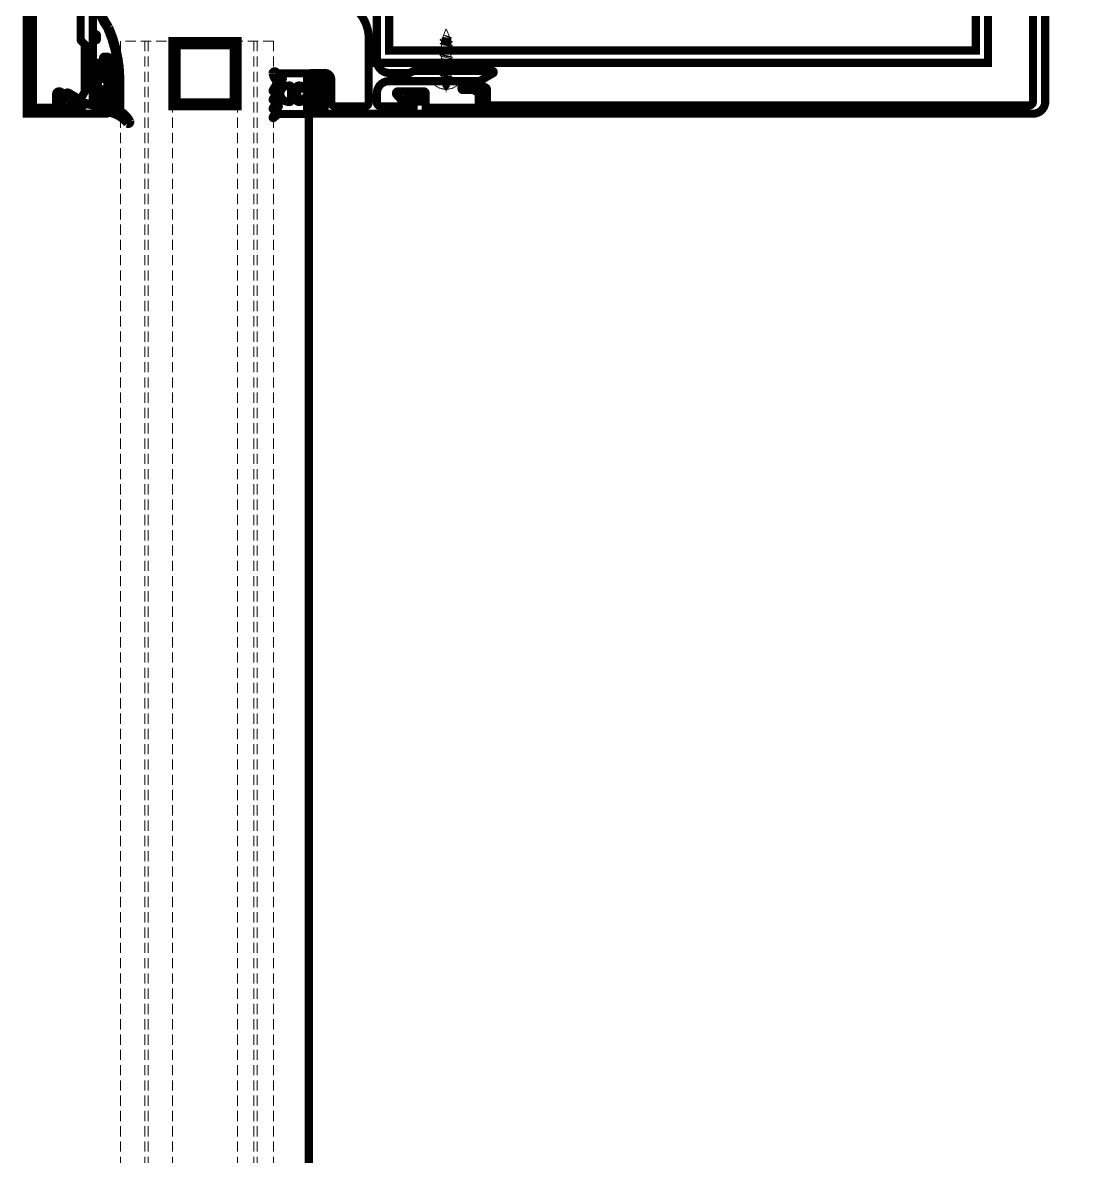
# Model space of a CAD drawing. Extents: x -1457 to 23780, y -2071 to 4205.
# Drawn here: x 7102.4 to 7128.12, y 822.17 to 849.98 of the extents above; entities that cross this region are included whole.
import ezdxf

# ---------------------------------------------------------------- set-up
doc = ezdxf.new("R2010")
doc.units = 0
doc.header["$MEASUREMENT"] = 0
doc.linetypes.add('HIDDEN', pattern=[0.375, 0.25, -0.125])
doc.layers.add('M-TEFRIS2-015', color=129, linetype='Continuous', lineweight=9)

msp = doc.modelspace()

# ---------------------------------------------------------------- hatches: boundary and pattern name
at = {"layer": 'M-TEFRIS2-015', "linetype": 'HIDDEN', "lineweight": 0}
h = msp.add_hatch(dxfattribs=at)
h.set_pattern_fill('LINE', color=256, scale=0.666667, angle=495, style=0)
h.set_pattern_definition([(315, (6983.90813, 905.08257), (0.058925565, 0.058925565), [])])
edge = h.paths.add_edge_path()
edge.add_arc((7104.484, 847.276), 0.625, 27.2, 67.3388)
edge.add_arc((7104.798, 847.997), 0.162, 180.1027, 242.96, ccw=False)
edge.add_line((7104.637, 847.997), (7104.637, 848.077))
edge.add_line((7104.637, 848.077), (7104.637, 848.091))
edge.add_line((7104.637, 848.091), (7104.637, 848.098))
edge.add_line((7104.637, 848.098), (7104.639, 848.106))
edge.add_line((7104.639, 848.106), (7104.642, 848.113))
edge.add_line((7104.642, 848.113), (7104.646, 848.12))
edge.add_line((7104.646, 848.12), (7104.651, 848.126))
edge.add_line((7104.651, 848.126), (7104.658, 848.132))
edge.add_line((7104.658, 848.132), (7104.665, 848.136))
edge.add_line((7104.665, 848.136), (7104.672, 848.139))
edge.add_line((7104.672, 848.139), (7104.687, 848.141))
edge.add_line((7104.687, 848.141), (7104.762, 848.141))
edge.add_line((7104.762, 848.141), (7104.765, 848.141))
edge.add_line((7104.765, 848.141), (7104.768, 848.142))
edge.add_line((7104.768, 848.142), (7104.771, 848.143))
edge.add_line((7104.771, 848.143), (7104.774, 848.145))
edge.add_line((7104.774, 848.145), (7104.776, 848.147))
edge.add_line((7104.776, 848.147), (7104.779, 848.149))
edge.add_line((7104.779, 848.149), (7104.78, 848.152))
edge.add_line((7104.78, 848.152), (7104.781, 848.155))
edge.add_line((7104.781, 848.155), (7104.782, 848.161))
edge.add_line((7104.782, 848.161), (7104.782, 848.241))
edge.add_line((7104.782, 848.241), (7104.782, 848.244))
edge.add_line((7104.782, 848.244), (7104.781, 848.247))
edge.add_line((7104.781, 848.247), (7104.78, 848.25))
edge.add_line((7104.78, 848.25), (7104.779, 848.253))
edge.add_line((7104.779, 848.253), (7104.776, 848.255))
edge.add_line((7104.776, 848.255), (7104.774, 848.257))
edge.add_line((7104.774, 848.257), (7104.771, 848.259))
edge.add_line((7104.771, 848.259), (7104.768, 848.26))
edge.add_line((7104.768, 848.26), (7104.762, 848.261))
edge.add_line((7104.762, 848.261), (7104.687, 848.261))
edge.add_line((7104.687, 848.261), (7104.679, 848.262))
edge.add_line((7104.679, 848.262), (7104.672, 848.263))
edge.add_line((7104.672, 848.263), (7104.665, 848.266))
edge.add_line((7104.665, 848.266), (7104.658, 848.27))
edge.add_line((7104.658, 848.27), (7104.651, 848.276))
edge.add_line((7104.651, 848.276), (7104.646, 848.282))
edge.add_line((7104.646, 848.282), (7104.642, 848.289))
edge.add_line((7104.642, 848.289), (7104.639, 848.296))
edge.add_line((7104.639, 848.296), (7104.637, 848.311))
edge.add_line((7104.637, 848.311), (7104.637, 848.318))
edge.add_line((7104.637, 848.318), (7104.639, 848.326))
edge.add_line((7104.639, 848.326), (7104.642, 848.333))
edge.add_line((7104.642, 848.333), (7104.646, 848.34))
edge.add_line((7104.646, 848.34), (7104.651, 848.346))
edge.add_line((7104.651, 848.346), (7104.658, 848.352))
edge.add_line((7104.658, 848.352), (7104.665, 848.356))
edge.add_line((7104.665, 848.356), (7104.672, 848.359))
edge.add_line((7104.672, 848.359), (7104.687, 848.361))
edge.add_line((7104.687, 848.361), (7104.762, 848.361))
edge.add_line((7104.762, 848.361), (7104.765, 848.361))
edge.add_line((7104.765, 848.361), (7104.768, 848.362))
edge.add_line((7104.768, 848.362), (7104.771, 848.363))
edge.add_line((7104.771, 848.363), (7104.774, 848.365))
edge.add_line((7104.774, 848.365), (7104.776, 848.367))
edge.add_line((7104.776, 848.367), (7104.779, 848.369))
edge.add_line((7104.779, 848.369), (7104.78, 848.372))
edge.add_line((7104.78, 848.372), (7104.781, 848.375))
edge.add_line((7104.781, 848.375), (7104.782, 848.381))
edge.add_line((7104.782, 848.381), (7104.782, 848.461))
edge.add_line((7104.782, 848.461), (7104.782, 848.464))
edge.add_line((7104.782, 848.464), (7104.781, 848.467))
edge.add_line((7104.781, 848.467), (7104.78, 848.47))
edge.add_line((7104.78, 848.47), (7104.779, 848.473))
edge.add_line((7104.779, 848.473), (7104.776, 848.475))
edge.add_line((7104.776, 848.475), (7104.774, 848.477))
edge.add_line((7104.774, 848.477), (7104.771, 848.479))
edge.add_line((7104.771, 848.479), (7104.768, 848.48))
edge.add_line((7104.768, 848.48), (7104.762, 848.481))
edge.add_line((7104.762, 848.481), (7104.687, 848.481))
edge.add_line((7104.687, 848.481), (7104.679, 848.482))
edge.add_line((7104.679, 848.482), (7104.672, 848.483))
edge.add_line((7104.672, 848.483), (7104.665, 848.486))
edge.add_line((7104.665, 848.486), (7104.658, 848.49))
edge.add_line((7104.658, 848.49), (7104.651, 848.496))
edge.add_line((7104.651, 848.496), (7104.646, 848.502))
edge.add_line((7104.646, 848.502), (7104.642, 848.509))
edge.add_line((7104.642, 848.509), (7104.639, 848.516))
edge.add_line((7104.639, 848.516), (7104.637, 848.531))
edge.add_line((7104.637, 848.531), (7104.637, 848.538))
edge.add_line((7104.637, 848.538), (7104.639, 848.546))
edge.add_line((7104.639, 848.546), (7104.642, 848.553))
edge.add_line((7104.642, 848.553), (7104.646, 848.56))
edge.add_line((7104.646, 848.56), (7104.651, 848.566))
edge.add_line((7104.651, 848.566), (7104.658, 848.572))
edge.add_line((7104.658, 848.572), (7104.665, 848.576))
edge.add_line((7104.665, 848.576), (7104.672, 848.579))
edge.add_line((7104.672, 848.579), (7104.687, 848.581))
edge.add_line((7104.687, 848.581), (7104.762, 848.581))
edge.add_line((7104.762, 848.581), (7104.765, 848.581))
edge.add_line((7104.765, 848.581), (7104.768, 848.582))
edge.add_line((7104.768, 848.582), (7104.771, 848.583))
edge.add_line((7104.771, 848.583), (7104.774, 848.585))
edge.add_line((7104.774, 848.585), (7104.776, 848.587))
edge.add_line((7104.776, 848.587), (7104.779, 848.589))
edge.add_line((7104.779, 848.589), (7104.78, 848.592))
edge.add_line((7104.78, 848.592), (7104.781, 848.595))
edge.add_line((7104.781, 848.595), (7104.782, 848.601))
edge.add_line((7104.782, 848.601), (7104.782, 848.681))
edge.add_line((7104.782, 848.681), (7104.782, 848.684))
edge.add_line((7104.782, 848.684), (7104.781, 848.687))
edge.add_line((7104.781, 848.687), (7104.78, 848.69))
edge.add_line((7104.78, 848.69), (7104.779, 848.693))
edge.add_line((7104.779, 848.693), (7104.776, 848.695))
edge.add_line((7104.776, 848.695), (7104.774, 848.697))
edge.add_line((7104.774, 848.697), (7104.771, 848.699))
edge.add_line((7104.771, 848.699), (7104.768, 848.7))
edge.add_line((7104.768, 848.7), (7104.762, 848.701))
edge.add_line((7104.762, 848.701), (7104.687, 848.701))
edge.add_line((7104.687, 848.701), (7104.679, 848.702))
edge.add_line((7104.679, 848.702), (7104.672, 848.703))
edge.add_line((7104.672, 848.703), (7104.665, 848.706))
edge.add_line((7104.665, 848.706), (7104.658, 848.71))
edge.add_line((7104.658, 848.71), (7104.651, 848.716))
edge.add_line((7104.651, 848.716), (7104.646, 848.722))
edge.add_line((7104.646, 848.722), (7104.642, 848.729))
edge.add_line((7104.642, 848.729), (7104.639, 848.736))
edge.add_line((7104.639, 848.736), (7104.637, 848.751))
edge.add_line((7104.637, 848.751), (7104.637, 848.758))
edge.add_line((7104.637, 848.758), (7104.639, 848.766))
edge.add_line((7104.639, 848.766), (7104.642, 848.773))
edge.add_line((7104.642, 848.773), (7104.646, 848.78))
edge.add_line((7104.646, 848.78), (7104.651, 848.786))
edge.add_line((7104.651, 848.786), (7104.658, 848.792))
edge.add_line((7104.658, 848.792), (7104.665, 848.796))
edge.add_line((7104.665, 848.796), (7104.672, 848.799))
edge.add_line((7104.672, 848.799), (7104.687, 848.801))
edge.add_line((7104.687, 848.801), (7104.762, 848.801))
edge.add_line((7104.762, 848.801), (7104.765, 848.801))
edge.add_line((7104.765, 848.801), (7104.768, 848.802))
edge.add_line((7104.768, 848.802), (7104.771, 848.803))
edge.add_line((7104.771, 848.803), (7104.774, 848.805))
edge.add_line((7104.774, 848.805), (7104.776, 848.807))
edge.add_line((7104.776, 848.807), (7104.779, 848.809))
edge.add_line((7104.779, 848.809), (7104.78, 848.812))
edge.add_line((7104.78, 848.812), (7104.781, 848.815))
edge.add_line((7104.781, 848.815), (7104.782, 848.821))
edge.add_line((7104.782, 848.821), (7104.782, 848.901))
edge.add_line((7104.782, 848.901), (7104.782, 848.904))
edge.add_line((7104.782, 848.904), (7104.782, 848.907))
edge.add_line((7104.782, 848.907), (7104.78, 848.91))
edge.add_line((7104.78, 848.91), (7104.779, 848.913))
edge.add_line((7104.779, 848.913), (7104.777, 848.915))
edge.add_line((7104.777, 848.915), (7104.774, 848.917))
edge.add_line((7104.774, 848.917), (7104.771, 848.919))
edge.add_line((7104.771, 848.919), (7104.768, 848.92))
edge.add_line((7104.768, 848.92), (7104.762, 848.921))
edge.add_line((7104.762, 848.921), (7104.511, 848.921))
edge.add_arc((7104.511, 848.891), 0.03, 90, 180)
edge.add_line((7104.481, 848.891), (7104.481, 848.707))
edge.add_line((7104.481, 848.707), (7104.311, 848.707))
edge.add_line((7104.311, 848.707), (7104.291, 848.782))
edge.add_arc((7104.243, 848.769), 0.05, 14.5985, 122.0394)
edge.add_arc((7104.269, 848.727), 0.1, 122.0394, 153.6122)
edge.add_arc((7104.773, 848.477), 0.662, 153.6122, 206.3878)
edge.add_arc((7104.269, 848.227), 0.1, 206.3878, 237.9606)
edge.add_arc((7104.243, 848.185), 0.05, 237.9606, 345.4015)
edge.add_line((7104.291, 848.172), (7104.311, 848.247))
edge.add_line((7104.311, 848.247), (7104.481, 848.247))
edge.add_line((7104.481, 848.247), (7104.481, 847.827))
edge.add_arc((7104.531, 847.827), 0.05, 180, 256.8402)
edge.add_arc((7104.375, 847.029), 0.763, 38.6618, 79.1202, ccw=False)
edge.add_arc((7104.993, 847.549), 0.0486, 243.0293, 375.4317)
edge = h.paths.add_edge_path(flags=16)
edge.add_arc((7104.283, 848.377), 0.03, 190.824, 270)
edge.add_line((7104.283, 848.347), (7104.451, 848.347))
edge.add_arc((7104.451, 848.377), 0.03, 270, 360)
edge.add_line((7104.481, 848.377), (7104.481, 848.577))
edge.add_arc((7104.451, 848.577), 0.03, 0, 90)
edge.add_line((7104.451, 848.607), (7104.283, 848.607))
edge.add_arc((7104.283, 848.577), 0.03, 90, 169.176)
edge.add_arc((7104.806, 848.477), 0.562, 169.176, 190.824)

# ---------------------------------------------------------------- linework, layer by layer
for p, q in [((7112.648, 849.57), (7112.683, 849.59)), ((7112.941, 849.521), (7112.648, 849.57)), ((7112.648, 849.562), (7112.648, 849.57)), ((7112.683, 849.542), (7112.648, 849.562)), ((7112.648, 849.562), (7112.941, 849.513)), ((7112.683, 849.59), (7112.907, 849.541)), ((7112.683, 849.59), (7112.693, 849.588)), ((7112.693, 849.588), (7112.785, 849.818)), ((7112.893, 849.598), (7112.727, 849.686)), ((7112.727, 849.686), (7112.879, 849.638)), ((7112.785, 849.818), (7112.795, 849.825)), ((7112.795, 849.825), (7112.805, 849.818)), ((7112.805, 849.818), (7112.879, 849.638)), ((7112.914, 849.618), (7112.815, 849.639)), ((7112.815, 849.639), (7112.841, 849.626)), ((7112.841, 849.626), (7112.914, 849.61)), ((7112.879, 849.638), (7112.914, 849.618)), ((7112.914, 849.61), (7112.893, 849.598)), ((7112.893, 849.598), (7112.907, 849.559)), ((7112.907, 849.559), (7112.907, 849.541)), ((7112.914, 849.618), (7112.914, 849.61)), ((7108.553, 849.531), (7104.801, 849.531)), ((7104.801, 849.531), (7104.801, 788.301)), ((7105.401, 849.531), (7105.401, 788.301)), ((7105.477, 849.531), (7105.477, 788.301)), ((7106.077, 849.531), (7106.077, 788.301)), ((7107.677, 849.531), (7107.677, 788.301)), ((7108.077, 849.531), (7108.077, 788.301)), ((7108.153, 849.531), (7108.153, 788.301)), ((7108.553, 849.531), (7108.553, 788.301)), ((7112.648, 849.473), (7112.683, 849.493)), ((7112.941, 849.425), (7112.648, 849.473)), ((7112.648, 849.465), (7112.648, 849.473)), ((7112.683, 849.445), (7112.648, 849.465)), ((7112.648, 849.465), (7112.941, 849.417)), ((7112.683, 849.445), (7112.648, 849.465)), ((7112.648, 849.377), (7112.683, 849.397)), ((7112.941, 849.329), (7112.648, 849.377)), ((7112.648, 849.369), (7112.648, 849.377)), ((7112.683, 849.349), (7112.648, 849.369)), ((7112.648, 849.369), (7112.941, 849.321)), ((7112.683, 849.349), (7112.648, 849.369)), ((7112.648, 849.28), (7112.683, 849.3)), ((7112.648, 849.272), (7112.648, 849.28)), ((7112.941, 849.232), (7112.648, 849.28)), ((7112.648, 849.272), (7112.941, 849.224)), ((7112.683, 849.252), (7112.648, 849.272)), ((7112.683, 849.252), (7112.648, 849.272)), ((7112.683, 849.493), (7112.683, 849.542)), ((7112.683, 849.493), (7112.907, 849.445)), ((7112.907, 849.397), (7112.683, 849.445)), ((7112.683, 849.397), (7112.683, 849.445)), ((7112.683, 849.397), (7112.907, 849.349)), ((7112.907, 849.301), (7112.683, 849.349)), ((7112.683, 849.3), (7112.683, 849.349)), ((7112.683, 849.3), (7112.907, 849.252)), ((7112.907, 849.541), (7112.941, 849.521)), ((7112.941, 849.513), (7112.907, 849.493)), ((7112.907, 849.493), (7112.907, 849.445)), ((7112.907, 849.445), (7112.941, 849.425)), ((7112.941, 849.417), (7112.907, 849.397)), ((7112.907, 849.397), (7112.907, 849.349)), ((7112.907, 849.349), (7112.941, 849.329)), ((7112.941, 849.321), (7112.907, 849.301)), ((7112.907, 849.252), (7112.907, 849.301)), ((7112.941, 849.521), (7112.941, 849.513)), ((7112.941, 849.417), (7112.941, 849.425)), ((7112.941, 849.321), (7112.941, 849.329)), ((7112.648, 849.184), (7112.683, 849.204)), ((7112.941, 849.136), (7112.648, 849.184)), ((7112.648, 849.176), (7112.648, 849.184)), ((7112.683, 849.156), (7112.648, 849.176)), ((7112.648, 849.176), (7112.941, 849.128)), ((7112.683, 849.156), (7112.648, 849.176)), ((7112.648, 849.087), (7112.683, 849.107)), ((7112.648, 849.079), (7112.648, 849.087)), ((7112.941, 849.039), (7112.648, 849.087)), ((7112.683, 849.059), (7112.648, 849.079)), ((7112.648, 849.079), (7112.941, 849.031)), ((7112.683, 849.059), (7112.648, 849.079)), ((7112.648, 848.991), (7112.683, 849.011)), ((7112.683, 849.252), (7112.683, 849.204)), ((7112.907, 849.204), (7112.683, 849.252)), ((7112.683, 849.204), (7112.907, 849.156)), ((7112.907, 849.108), (7112.683, 849.156)), ((7112.683, 849.107), (7112.683, 849.156)), ((7112.683, 849.107), (7112.907, 849.059)), ((7112.683, 849.011), (7112.683, 849.059)), ((7112.907, 849.011), (7112.683, 849.059)), ((7112.683, 849.011), (7112.683, 849.059)), ((7112.683, 849.011), (7112.907, 848.963)), ((7112.907, 849.252), (7112.941, 849.232)), ((7112.941, 849.224), (7112.907, 849.204)), ((7112.907, 849.204), (7112.907, 849.156)), ((7112.907, 849.156), (7112.941, 849.136)), ((7112.941, 849.128), (7112.907, 849.108)), ((7112.907, 849.108), (7112.907, 849.059)), ((7112.907, 849.059), (7112.941, 849.039)), ((7112.941, 849.031), (7112.907, 849.011)), ((7112.907, 848.823), (7112.907, 849.011)), ((7112.941, 849.224), (7112.941, 849.232)), ((7112.941, 849.136), (7112.941, 849.128)), ((7112.941, 849.031), (7112.941, 849.039)), ((7112.648, 848.983), (7112.648, 848.991)), ((7112.941, 848.943), (7112.648, 848.991)), ((7112.683, 848.963), (7112.648, 848.983)), ((7112.648, 848.983), (7112.941, 848.935)), ((7112.683, 848.963), (7112.648, 848.983)), ((7112.648, 848.895), (7112.683, 848.915)), ((7112.648, 848.887), (7112.648, 848.895)), ((7112.941, 848.846), (7112.648, 848.895)), ((7112.683, 848.867), (7112.648, 848.887)), ((7112.648, 848.887), (7112.941, 848.838)), ((7112.683, 848.867), (7112.648, 848.887)), ((7112.648, 848.798), (7112.683, 848.818)), ((7112.648, 848.79), (7112.648, 848.798)), ((7112.941, 848.75), (7112.648, 848.798)), ((7112.683, 848.77), (7112.648, 848.79)), ((7112.648, 848.79), (7112.941, 848.742)), ((7112.683, 848.77), (7112.648, 848.79)), ((7112.648, 848.702), (7112.683, 848.722)), ((7112.683, 848.963), (7112.683, 848.775)), ((7112.683, 848.915), (7112.683, 848.963)), ((7112.683, 848.915), (7112.683, 848.963)), ((7112.907, 848.915), (7112.683, 848.963)), ((7112.683, 848.915), (7112.907, 848.866)), ((7112.683, 848.818), (7112.683, 848.867)), ((7112.683, 848.818), (7112.683, 848.867)), ((7112.907, 848.818), (7112.683, 848.867)), ((7112.683, 848.818), (7112.907, 848.77)), ((7112.683, 848.722), (7112.683, 848.77)), ((7112.907, 848.722), (7112.683, 848.77)), ((7112.683, 848.722), (7112.907, 848.673)), ((7112.907, 848.963), (7112.941, 848.943)), ((7112.941, 848.935), (7112.907, 848.915)), ((7112.907, 848.915), (7112.907, 848.866)), ((7112.907, 848.866), (7112.941, 848.846)), ((7112.941, 848.838), (7112.907, 848.818)), ((7112.907, 848.818), (7112.907, 848.77)), ((7112.907, 848.77), (7112.941, 848.75)), ((7112.941, 848.742), (7112.907, 848.722)), ((7112.907, 848.722), (7112.907, 848.673)), ((7112.941, 848.943), (7112.941, 848.935)), ((7112.941, 848.846), (7112.941, 848.838)), ((7112.941, 848.75), (7112.941, 848.742)), ((7112.524, 848.441), (7112.524, 848.55)), ((7112.524, 848.55), (7113.065, 848.55)), ((7112.941, 848.653), (7112.648, 848.702)), ((7112.648, 848.694), (7112.648, 848.702)), ((7112.648, 848.694), (7112.941, 848.645)), ((7112.683, 848.674), (7112.648, 848.694)), ((7112.683, 848.674), (7112.648, 848.694)), ((7112.648, 848.605), (7112.683, 848.625)), ((7112.941, 848.557), (7112.648, 848.605)), ((7112.648, 848.597), (7112.648, 848.605)), ((7112.648, 848.597), (7112.935, 848.55)), ((7112.683, 848.577), (7112.648, 848.597)), ((7112.683, 848.577), (7112.648, 848.597)), ((7112.907, 848.625), (7112.683, 848.674)), ((7112.683, 848.674), (7112.683, 848.625)), ((7112.683, 848.625), (7112.907, 848.577)), ((7112.809, 848.55), (7112.683, 848.577)), ((7112.683, 848.577), (7112.683, 848.55)), ((7112.907, 848.673), (7112.941, 848.653)), ((7112.941, 848.645), (7112.907, 848.625)), ((7112.907, 848.625), (7112.907, 848.577)), ((7112.907, 848.577), (7112.941, 848.557)), ((7112.941, 848.653), (7112.941, 848.645)), ((7112.941, 848.557), (7112.941, 848.55)), ((7113.065, 848.441), (7113.065, 848.55))]:
    msp.add_line(p, q, dxfattribs=at)
at = {"layer": 'M-TEFRIS2-015', "linetype": 'HIDDEN', "lineweight": 0, "const_width": 0.2}
for points in [[(7676.221, 1215.643), (7737.752, 1104.544, 0.030791), (7109.425, 704.149), (7109.425, 847.702)], [(7109.425, 775.358, -0.029077), (7709.783, 1155.044)], [(7104.798, 847.75), (7104.748, 847.75), (7104.748, 848.548, 0.10228), (7104.48, 849.844, -0.152313), (7104.12, 851, -0.152313), (7104.48, 852.156, 0.159108), (7104.748, 852.845), (7104.748, 854.022), (7104.798, 854.022), (7104.798, 852.844, -0.158967), (7104.52, 852.126, 0.152054), (7104.17, 851, 0.152944), (7104.524, 849.869, -0.10266), (7104.798, 848.548), (7104.798, 847.75)], [(7127.2, 853.95), (7127.2, 848.05), (7127.2, 848.05, -0.414214), (7127.1, 847.95), (7113.793, 847.95), (7113.793, 848.357, 0.267949), (7113.778, 848.383), (7113.53, 848.526, 0.131652), (7113.515, 848.53), (7113.381, 848.53, 0.131652), (7113.366, 848.526), (7113.188, 848.423, 0.267949), (7113.173, 848.397), (7113.173, 848.36, 0.414214), (7113.203, 848.33), (7113.469, 848.33), (7113.593, 848.259), (7113.593, 847.9), (7112.293, 847.9), (7112.293, 848.25, 0.414214), (7112.243, 848.3), (7111.613, 848.3, 0.650971), (7111.576, 848.216), (7111.727, 848.05, 0.508142), (7111.775, 848.055), (7111.813, 848.12), (7112.093, 848.12), (7112.093, 847.95, 0.432363), (7111.995, 847.85), (7111.995, 847.78, 0.477393), (7112.023, 847.75), (7127.2, 847.75, 0.414214), (7127.5, 848.05), (7127.5, 848.05), (7127.5, 853.95, 0.414214)], [(7104.124, 852.3), (7104.124, 849.7), (7104.194, 849.7, -0.414214), (7104.224, 849.67), (7104.224, 849.58, -0.414214), (7104.194, 849.55), (7104.124, 849.55), (7104.124, 849), (7104.374, 849), (7104.374, 849.12, -0.414214), (7104.404, 849.15), (7104.474, 849.15, -0.414214), (7104.524, 849.1), (7104.524, 848.75, -0.414214), (7104.474, 848.7), (7104.404, 848.7, -0.414214), (7104.374, 848.73), (7104.374, 848.85), (7104.124, 848.85), (7104.124, 848.12), (7104.374, 848.053), (7104.374, 848.17, -0.414214), (7104.404, 848.2), (7104.474, 848.2, -0.414214), (7104.524, 848.15), (7104.524, 847.955, -0.493145), (7104.43, 847.883), (7103.93, 848.017), (7103.877, 847.925, -0.414214), (7103.836, 847.914), (7103.462, 848.13, -1), (7103.537, 848.26), (7103.816, 848.099), (7103.924, 848.287), (7103.924, 849.45), (7103.833, 849.541, -0.198912), (7103.824, 849.562), (7103.824, 850.17)], [(7111.095, 851), (7111.095, 849.05, 0.414214), (7111.395, 848.75), (7111.895, 848.75), (7111.997, 848.8), (7113.933, 848.8, -0.767327), (7113.948, 848.744), (7113.612, 848.55), (7112.825, 848.55), (7112.795, 848.58), (7112.765, 848.55), (7111.395, 848.55, 0.414214), (7111.095, 848.25), (7111.095, 848.03, 0.414214), (7111.195, 847.93), (7111.845, 847.93), (7111.845, 848.07, -0.414214), (7111.875, 848.1), (7111.895, 848.1, -0.414214), (7111.995, 848), (7111.995, 847.78, -0.414214), (7111.965, 847.75), (7110.895, 847.75), (7109.425, 847.75, -0.414214), (7109.395, 847.78), (7109.395, 847.95, -0.414214), (7109.495, 848.05), (7109.515, 848.05), (7109.515, 847.9), (7109.815, 847.9), (7109.815, 848.22), (7109.845, 848.25), (7109.815, 848.28), (7109.815, 848.6), (7109.515, 848.6), (7109.515, 848.45), (7109.495, 848.45, -0.414214), (7109.395, 848.55), (7109.395, 848.65, -0.414214), (7109.495, 848.75), (7109.815, 848.75, -0.414214), (7109.975, 848.59), (7109.975, 848.03, 0.414214), (7110.075, 847.93), (7110.795, 847.93, 0.414214), (7110.895, 848.03), (7110.895, 849.6, 0.414214), (7109.945, 850.55)]]:
    msp.add_lwpolyline(points, format="xyb", dxfattribs=at)
for points in [[(7102.65, 854.1), (7103.22, 854.1), (7103.22, 853.775, 1), (7103.37, 853.775), (7103.37, 854.1), (7103.85, 854.1), (7103.899, 854.015, 0.339454), (7103.933, 854.001), (7104.459, 854.142, 0.876976), (7104.445, 854.25), (7102.5, 854.25), (7102.5, 847.75), (7104.445, 847.75, 0.876976), (7104.459, 847.858), (7103.933, 847.999, 0.339454), (7103.899, 847.985), (7103.85, 847.9), (7103.37, 847.9), (7103.37, 848.225, 1), (7103.22, 848.225), (7103.22, 847.9), (7102.65, 847.9)], [(7105.04, 847.562, 0.176952), (7104.725, 847.853, -0.281357), (7104.637, 847.997), (7104.637, 848.077), (7104.637, 848.091), (7104.637, 848.098), (7104.639, 848.106), (7104.642, 848.113), (7104.646, 848.12), (7104.651, 848.126), (7104.658, 848.132), (7104.665, 848.136), (7104.672, 848.139), (7104.687, 848.141), (7104.762, 848.141), (7104.765, 848.141), (7104.768, 848.142), (7104.771, 848.143), (7104.774, 848.145), (7104.776, 848.147), (7104.779, 848.149), (7104.78, 848.152), (7104.781, 848.155), (7104.782, 848.161), (7104.782, 848.241), (7104.782, 848.244), (7104.781, 848.247), (7104.78, 848.25), (7104.779, 848.253), (7104.776, 848.255), (7104.774, 848.257), (7104.771, 848.259), (7104.768, 848.26), (7104.762, 848.261), (7104.687, 848.261), (7104.679, 848.262), (7104.672, 848.263), (7104.665, 848.266), (7104.658, 848.27), (7104.651, 848.276), (7104.646, 848.282), (7104.642, 848.289), (7104.639, 848.296), (7104.637, 848.311), (7104.637, 848.318), (7104.639, 848.326), (7104.642, 848.333), (7104.646, 848.34), (7104.651, 848.346), (7104.658, 848.352), (7104.665, 848.356), (7104.672, 848.359), (7104.687, 848.361), (7104.762, 848.361), (7104.765, 848.361), (7104.768, 848.362), (7104.771, 848.363), (7104.774, 848.365), (7104.776, 848.367), (7104.779, 848.369), (7104.78, 848.372), (7104.781, 848.375), (7104.782, 848.381), (7104.782, 848.461), (7104.782, 848.464), (7104.781, 848.467), (7104.78, 848.47), (7104.779, 848.473), (7104.776, 848.475), (7104.774, 848.477), (7104.771, 848.479), (7104.768, 848.48), (7104.762, 848.481), (7104.687, 848.481), (7104.679, 848.482), (7104.672, 848.483), (7104.665, 848.486), (7104.658, 848.49), (7104.651, 848.496), (7104.646, 848.502), (7104.642, 848.509), (7104.639, 848.516), (7104.637, 848.531), (7104.637, 848.538), (7104.639, 848.546), (7104.642, 848.553), (7104.646, 848.56), (7104.651, 848.566), (7104.658, 848.572), (7104.665, 848.576), (7104.672, 848.579), (7104.687, 848.581), (7104.762, 848.581), (7104.765, 848.581), (7104.768, 848.582), (7104.771, 848.583), (7104.774, 848.585), (7104.776, 848.587), (7104.779, 848.589), (7104.78, 848.592), (7104.781, 848.595), (7104.782, 848.601), (7104.782, 848.681), (7104.782, 848.684), (7104.781, 848.687), (7104.78, 848.69), (7104.779, 848.693), (7104.776, 848.695), (7104.774, 848.697), (7104.771, 848.699), (7104.768, 848.7), (7104.762, 848.701), (7104.687, 848.701), (7104.679, 848.702), (7104.672, 848.703), (7104.665, 848.706), (7104.658, 848.71), (7104.651, 848.716), (7104.646, 848.722), (7104.642, 848.729), (7104.639, 848.736), (7104.637, 848.751), (7104.637, 848.758), (7104.639, 848.766), (7104.642, 848.773), (7104.646, 848.78), (7104.651, 848.786), (7104.658, 848.792), (7104.665, 848.796), (7104.672, 848.799), (7104.687, 848.801), (7104.762, 848.801), (7104.765, 848.801), (7104.768, 848.802), (7104.771, 848.803), (7104.774, 848.805), (7104.776, 848.807), (7104.779, 848.809), (7104.78, 848.812), (7104.781, 848.815), (7104.782, 848.821), (7104.782, 848.901), (7104.782, 848.904), (7104.782, 848.907), (7104.78, 848.91), (7104.779, 848.913), (7104.777, 848.915), (7104.774, 848.917), (7104.771, 848.919), (7104.768, 848.92), (7104.762, 848.921), (7104.511, 848.921, 0.414214), (7104.481, 848.891), (7104.481, 848.707), (7104.311, 848.707), (7104.291, 848.782, 0.506456), (7104.216, 848.812, 0.13864), (7104.18, 848.771, 0.234436), (7104.18, 848.182, 0.13864), (7104.216, 848.142, 0.506456), (7104.291, 848.172), (7104.311, 848.247), (7104.481, 848.247), (7104.481, 847.827, 0.348434), (7104.519, 847.778, -0.17839), (7104.971, 847.506, 0.651907)], [(7109.385, 847.961, -0.414214), (7109.485, 848.061), (7109.545, 848.061), (7109.545, 847.941), (7109.645, 847.941, 0.333333), (7109.645, 848.541), (7109.545, 848.541), (7109.545, 848.421), (7109.485, 848.421, -0.414214), (7109.385, 848.521), (7109.385, 848.741), (7108.725, 848.741), (7108.725, 848.702, 0.307685), (7108.766, 848.641, -1.128702), (7108.735, 848.584, -0.201212), (7108.635, 848.742, 0.978531), (7108.535, 848.742, 0.1613), (7108.645, 848.536, -0.307572), (7108.647, 848.513), (7108.537, 848.323, 0.8391), (7108.559, 848.304), (7108.654, 848.383, -0.8391), (7108.684, 848.358), (7108.537, 848.103, 0.8391), (7108.559, 848.084), (7108.654, 848.163, -0.8391), (7108.684, 848.138), (7108.537, 847.883, 0.8391), (7108.559, 847.864), (7108.654, 847.943, -0.8391), (7108.684, 847.918), (7108.537, 847.663, 0.8391), (7108.559, 847.644), (7108.647, 847.718, -0.176327), (7108.712, 847.741), (7109.385, 847.741)], [(7104.253, 848.371, 0.359904), (7104.283, 848.347), (7104.451, 848.347, 0.414214), (7104.481, 848.377), (7104.481, 848.577, 0.414214), (7104.451, 848.607), (7104.283, 848.607, 0.359904), (7104.253, 848.583, 0.094739)], [(7104.253, 848.371, 0.359904), (7104.283, 848.347), (7104.451, 848.347, 0.414214), (7104.481, 848.377), (7104.481, 848.577, 0.414214), (7104.451, 848.607), (7104.283, 848.607, 0.359904), (7104.253, 848.583, 0.094739)], [(7108.958, 848.441), (7108.925, 848.441, 1), (7108.925, 848.041), (7108.958, 848.041, 0.414214), (7108.988, 848.071), (7108.988, 848.411, 0.414214)], [(7109.385, 848.161), (7109.611, 848.161, 0.375047), (7109.641, 848.187, 0.067879), (7109.641, 848.295, 0.375047), (7109.611, 848.321), (7109.385, 848.321, -0.298217), (7109.293, 848.381, 0.298217), (7109.201, 848.441), (7109.168, 848.441, 0.414214), (7109.138, 848.411), (7109.138, 848.071, 0.414214), (7109.168, 848.041), (7109.201, 848.041, 0.298217), (7109.293, 848.101, -0.298217)]]:
    msp.add_lwpolyline(points, format="xyb", close=True, dxfattribs=at)
for points in [[(7126.095, 853), (7126.095, 849), (7111.095, 849), (7111.095, 853)], [(7125.795, 852.7), (7125.795, 849.3), (7111.395, 849.3), (7111.395, 852.7)], [(7106.077, 849.531), (7107.677, 849.531), (7107.677, 847.931), (7106.077, 847.931)], [(7106.177, 849.431), (7107.577, 849.431), (7107.577, 848.031), (7106.177, 848.031)]]:
    msp.add_lwpolyline(points, close=True, dxfattribs=at)
for points in [[(7112.907, 849.493), (7112.683, 849.542)], [(7112.833, 848.35), (7112.803, 848.372), (7112.787, 848.372), (7112.757, 848.35)]]:
    msp.add_lwpolyline(points, dxfattribs=at)
at = {"layer": 'M-TEFRIS2-015', "linetype": 'HIDDEN', "lineweight": 0}
for centre, start, end in [((7112.825, 848.866), 234.7573, 262.4905), ((7112.765, 848.866), 277.5095, 305.2427)]:
    msp.add_arc(centre, 0.521, start, end, dxfattribs=at)

doc.saveas('drawing.dxf')
